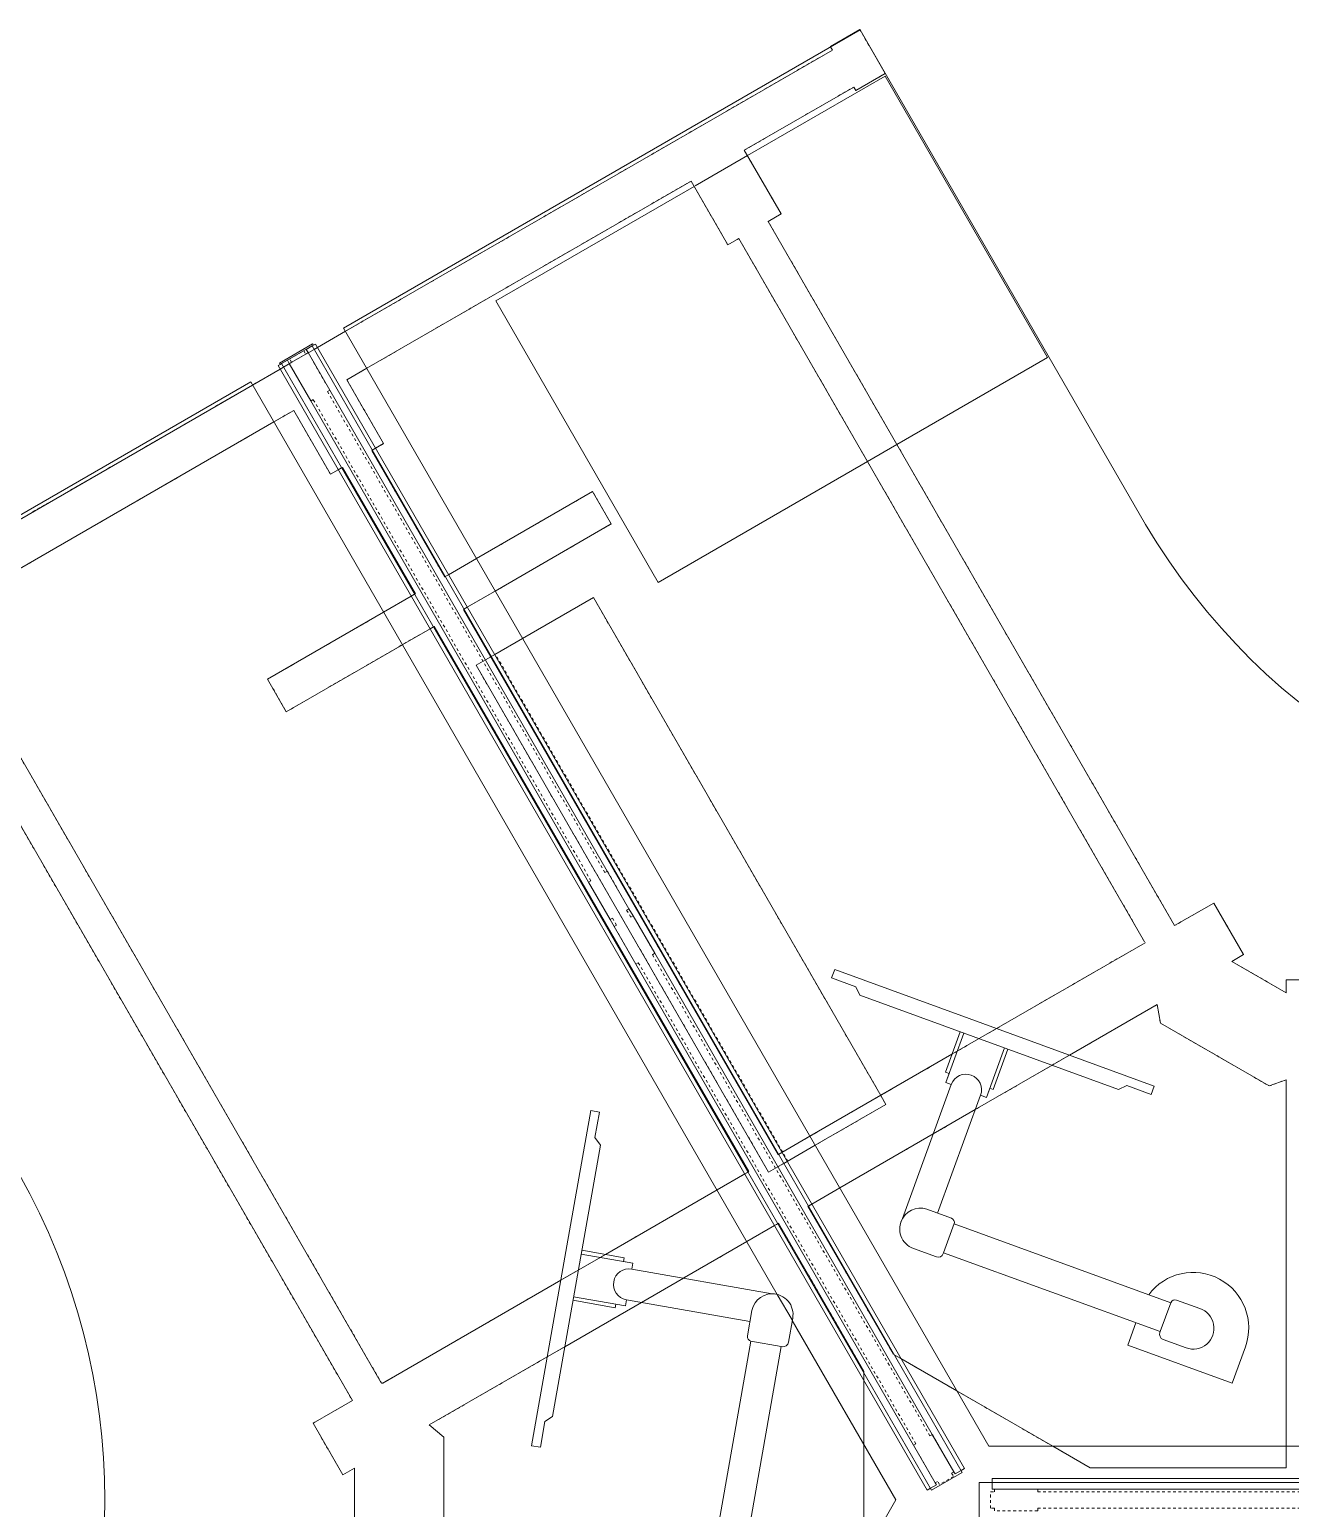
# Model space of a CAD drawing. Header units: inches. Extents: x 6664 to 8129, y 209 to 1287.
# Drawn here: x 7325.4 to 7383.6, y 587.8 to 656.1 of the extents above; entities that cross this region are included whole.
import ezdxf

# ---------------------------------------------------------------- set-up
doc = ezdxf.new("R2010")
doc.units = ezdxf.units.IN
doc.header["$MEASUREMENT"] = 0
doc.linetypes.add('Dash', pattern=[0.25, 0.125, -0.125])
doc.layers.add('I-FURN', color=30, linetype='Continuous', lineweight=9)
doc.layers.add('I-FURN-HDLN', color=30, linetype='Dash', lineweight=9)

# ---------------------------------------------------------------- blocks, each defined once
blk = doc.blocks.new('Hardware-Wire_Management-Teknion-WWEPTDY60-R2011 - 60_-V82-11th FLOOR POWER _ SIGNAL')
at = {"layer": 'I-FURN'}
for p, q in [((13.5, 3.125), (-13.5, 3.125)), ((-13.5, 3.125), (-13.5, 2.756)), ((-13.5, 2.756), (-13.5, 2.631)), ((13.5, 2.756), (13.5, 3.125)), ((13.5, 2.631), (13.5, 2.756)), ((-13.5, 2.613), (-13.5, 2.339)), ((-13.5, 2.316), (-13.5, 2.138)), ((-13.5, 2.138), (-13.5, 0.648)), ((13.5, 2.339), (13.5, 2.631)), ((13.5, 2.138), (13.5, 2.316)), ((13.5, 0.648), (13.5, 2.138)), ((-13.5, 0.648), (-13.5, -3.125)), ((13.5, -3.125), (13.5, 0.648)), ((-13.5, -3.125), (-13.02, -3.125)), ((-13.02, -3.125), (13.5, -3.125))]:
    blk.add_line(p, q, dxfattribs=at)
at = {"layer": 'I-FURN-HDLN'}
for p, q in [((-13.5, 2.756), (-13.5, 3.125)), ((-13.5, 3.125), (13.5, 3.125)), ((-13.5, 2.631), (-13.5, 2.756)), ((13.5, 3.125), (13.5, 2.756)), ((13.5, 2.756), (13.5, 2.631)), ((-13.5, 2.316), (-13.5, 2.631)), ((-13.5, 2.138), (-13.5, 2.316)), ((-13.5, -3.125), (-13.5, 2.138)), ((-13.5, 2.1), (-13.055, 2.1)), ((-13.02, 2.1), (13.5, 2.1)), ((13.5, 2.631), (13.5, 2.316)), ((13.5, 2.316), (13.5, 2.138)), ((13.5, 2.138), (13.5, -3.125)), ((13.5, -3.125), (-13.5, -3.125))]:
    blk.add_line(p, q, dxfattribs=at)
blk = doc.blocks.new('Desk-Worksurface-Teknion-WWWTW3060-R2011 - 30_ x 60_-8020272-11th FLOOR POWER _ SIGNAL')
at = {"layer": 'I-FURN'}
for p, q in [((29.778, 37.814), (5.941, 51.577)), ((5.474, -4.281), (29.778, 37.814)), ((4.794, -5.459), (5.474, -4.281)), ((0, -13.762), (4.78, -5.483)), ((-59.556, -13.762), (0, -13.762))]:
    blk.add_line(p, q, dxfattribs=at)
blk.add_arc((-33.53, 44.312), 30.551, 270.59529, 329.40548, dxfattribs=at)
blk = doc.blocks.new('Hardware-Table_Frame-Teknion-WWSTW_60_Wide-R2011 - 28_ x 60_ x 60_-7617701-11th FLOOR POWER _ SIGNAL')
at = {"layer": 'I-FURN'}
for p, q in [((-4.521, 67.83), (-5.88, 67.045)), ((-3.35, 65.803), (-4.512, 67.814)), ((-5.789, 66.887), (-28.267, 53.91)), ((-5.871, 67.029), (-5.789, 66.887)), ((-4.71, 65.018), (-3.35, 65.802)), ((-9.854, 62.266), (-4.804, 65.181)), ((-4.804, 65.181), (-4.71, 65.018)), ((-8.155, 59.323), (-9.854, 62.266)), ((-27.282, 52.204), (-12.315, 60.845)), ((-12.315, 60.845), (-10.616, 57.902)), ((-8.752, 58.978), (-8.155, 59.323)), ((10.004, 26.492), (-8.752, 58.978)), ((-10.616, 57.902), (-10.111, 58.194)), ((-10.111, 58.194), (8.621, 25.748)), ((-28.267, 53.91), (-29.557, 53.165)), ((-30.096, 52.854), (-30.742, 52.481)), ((-29.711, 53.076), (-30.092, 52.856)), ((-29.557, 53.165), (-29.711, 53.076)), ((-31.277, 52.172), (-32.554, 51.434)), ((-31.123, 52.261), (-31.277, 52.172)), ((-30.743, 52.481), (-31.123, 52.261)), ((-28.2, 51.674), (-27.282, 52.204)), ((-32.554, 51.434), (-55.031, 38.457)), ((-26.501, 48.731), (-28.2, 51.674)), ((-31.569, 49.728), (-30.651, 50.259)), ((-30.651, 50.259), (-28.952, 47.316)), ((-46.519, 41.097), (-31.569, 49.728)), ((-27.027, 48.427), (-26.873, 48.516)), ((-26.873, 48.516), (-26.501, 48.731)), ((-23.68, 42.583), (-27.047, 48.416)), ((-28.952, 47.316), (-28.593, 47.523)), ((-28.593, 47.523), (-28.439, 47.612)), ((-28.406, 47.631), (-25.038, 41.798)), ((-16.859, 46.52), (-22.215, 43.428)), ((-15.994, 45.022), (-16.859, 46.52)), ((-21.35, 41.93), (-15.994, 45.022)), ((-22.215, 43.428), (-23.506, 42.683)), ((-23.506, 42.683), (-23.66, 42.594)), ((-25.225, 41.69), (-26.503, 40.953)), ((-25.071, 41.779), (-25.225, 41.69)), ((-22.641, 41.185), (-21.35, 41.93)), ((-26.503, 40.953), (-31.858, 37.86)), ((-8.291, 15.929), (-22.815, 41.084)), ((-22.795, 41.096), (-22.641, 41.185)), ((-24.36, 40.192), (-24.206, 40.281)), ((-24.173, 40.3), (-9.649, 15.145)), ((-25.615, 39.468), (-24.36, 40.192)), ((-30.993, 36.362), (-25.638, 39.454)), ((-26.609, 5.408), (-45.341, 37.854)), ((-31.858, 37.86), (-30.993, 36.362)), ((-46.7, 37.069), (-27.944, 4.582)), ((11.814, 27.537), (10.004, 26.492)), ((13.189, 25.155), (11.814, 27.537)), ((8.645, 25.707), (1.782, 21.745)), ((12.648, 24.843), (13.189, 25.155)), ((15.16, 23.393), (12.648, 24.843)), ((17.91, 23.995), (15.16, 23.995)), ((15.16, 23.995), (15.16, 23.393)), ((5.155, 20.517), (9.2, 22.853)), ((9.2, 22.853), (9.35, 21.996)), ((9.35, 21.996), (14.372, 19.096)), ((1.782, 21.745), (-0.276, 20.557)), ((-0.276, 20.557), (-6.827, 16.775)), ((4.347, 20.05), (5.155, 20.517)), ((0.805, 18.006), (4.347, 20.05)), ((14.372, 19.096), (15.16, 19.385)), ((15.16, 19.385), (15.16, 2.475)), ((-1.131, 16.888), (0.805, 18.006)), ((-6.827, 16.775), (-8.117, 16.03)), ((-5.452, 14.393), (-1.131, 16.888)), ((-8.117, 16.03), (-8.271, 15.941)), ((-9.837, 15.037), (-11.114, 14.299)), ((-9.683, 15.126), (-9.837, 15.037)), ((-6.742, 13.648), (-5.452, 14.393)), ((-11.114, 14.299), (-16.267, 11.325)), ((-6.896, 13.559), (-6.742, 13.648)), ((-2.975, 6.72), (-6.916, 13.548)), ((-9.739, 11.918), (-8.462, 12.655)), ((-8.462, 12.655), (-8.308, 12.744)), ((-8.274, 12.763), (-4.335, 5.939)), ((-12.619, 10.255), (-9.739, 11.918)), ((-16.267, 11.325), (-18.325, 10.136)), ((-18.325, 10.136), (-26.541, 5.392)), ((-14.598, 9.112), (-12.661, 10.231)), ((-18.139, 7.068), (-14.598, 9.112)), ((-18.948, 6.601), (-18.139, 7.068)), ((-24.394, 3.457), (-18.948, 6.601)), ((-2.626, 6.519), (-2.935, 6.697)), ((-0.046, 5.03), (-2.626, 6.519)), ((-4.335, 5.939), (-4.335, 5.862)), ((-4.335, 5.862), (-4.335, 5.506)), ((-4.335, 5.506), (-4.335, 2.556)), ((4.379, 2.475), (-0.046, 5.03)), ((-27.944, 4.582), (-29.756, 3.537)), ((-29.756, 3.537), (-28.381, 1.155)), ((-23.726, 2.899), (-24.394, 3.457)), ((-23.726, -2.9), (-23.726, 2.899)), ((-4.335, 2.556), (-4.335, -2.556)), ((6.11, 1.475), (4.379, 2.475)), ((15.16, 2.475), (15.16, 1.475)), ((-28.381, 1.155), (-27.841, 1.466)), ((-27.841, 1.466), (-27.841, -1.467)), ((15.16, 1.475), (6.11, 1.475))]:
    blk.add_line(p, q, dxfattribs=at)
at = {"layer": 'I-FURN-HDLN'}
for p, q in [((-4.521, 67.83), (-5.88, 67.045)), ((-3.35, 65.803), (-4.521, 67.83)), ((-5.789, 66.887), (-55.031, 38.457)), ((-5.88, 67.045), (-5.789, 66.887)), ((-4.71, 65.018), (-3.35, 65.803)), ((-9.854, 62.266), (-4.804, 65.181)), ((-4.804, 65.181), (-4.71, 65.018)), ((-8.155, 59.323), (-9.854, 62.266)), ((-28.2, 51.674), (-12.315, 60.845)), ((-12.315, 60.845), (-10.616, 57.902)), ((-8.752, 58.978), (-8.155, 59.323)), ((10.004, 26.492), (-8.752, 58.978)), ((-10.616, 57.902), (-10.111, 58.194)), ((-10.111, 58.194), (8.645, 25.707)), ((-26.501, 48.731), (-28.2, 51.674)), ((-46.519, 41.097), (-30.651, 50.259)), ((-30.651, 50.259), (-28.952, 47.316)), ((-27.047, 48.416), (-26.501, 48.731)), ((-23.68, 42.583), (-27.047, 48.416)), ((-28.952, 47.316), (-28.406, 47.631)), ((-28.406, 47.631), (-25.038, 41.798)), ((-16.859, 46.52), (-23.68, 42.583)), ((-15.994, 45.022), (-16.859, 46.52)), ((-22.815, 41.084), (-15.994, 45.022)), ((-25.038, 41.798), (-31.858, 37.86)), ((-8.291, 15.929), (-22.815, 41.084)), ((-30.993, 36.362), (-24.173, 40.3)), ((-24.173, 40.3), (-9.649, 15.145)), ((-26.585, 5.367), (-45.341, 37.854)), ((-31.858, 37.86), (-30.993, 36.362)), ((-46.7, 37.069), (-27.944, 4.582)), ((11.814, 27.537), (10.004, 26.492)), ((13.189, 25.155), (11.814, 27.537)), ((8.645, 25.707), (-8.291, 15.929)), ((12.648, 24.843), (13.189, 25.155)), ((15.16, 23.393), (12.648, 24.843)), ((15.16, 23.995), (15.16, 23.393)), ((17.91, 23.995), (15.16, 23.995)), ((-6.916, 13.548), (9.2, 22.853)), ((9.2, 22.853), (9.35, 21.996)), ((9.35, 21.996), (14.372, 19.096)), ((14.372, 19.096), (15.16, 19.385)), ((15.16, 19.385), (15.16, 1.475)), ((-9.649, 15.145), (-26.585, 5.367)), ((-2.975, 6.72), (-6.916, 13.548)), ((-24.394, 3.457), (-8.274, 12.763)), ((-8.274, 12.763), (-4.335, 5.939)), ((6.11, 1.475), (-2.975, 6.72)), ((-4.335, 5.939), (-4.335, -5.939)), ((-27.944, 4.582), (-29.756, 3.537)), ((-29.756, 3.537), (-28.381, 1.155)), ((-23.726, 2.899), (-24.394, 3.457)), ((-23.726, -2.9), (-23.726, 2.899)), ((-28.381, 1.155), (-27.841, 1.466)), ((-27.841, 1.466), (-27.841, -1.467)), ((15.16, 1.475), (6.11, 1.475))]:
    blk.add_line(p, q, dxfattribs=at)
blk = doc.blocks.new('Desk-Worksurface-Teknion-WWWTW3060-R2011 - 30_ x 60_-8039176-11th FLOOR POWER _ SIGNAL')
at = {"layer": 'I-FURN'}
for p, q in [((-59.556, 13.762), (-58.587, 13.762)), ((-59.556, -8.992), (-59.556, 13.762)), ((-58.587, 13.762), (0, 13.762)), ((0, 13.762), (29.778, -37.814)), ((-59.556, -13.762), (-59.556, -8.992)), ((-33.212, -13.762), (-59.556, -13.762)), ((5.941, -51.577), (-7.231, -28.763)), ((29.778, -37.814), (5.941, -51.577))]:
    blk.add_line(p, q, dxfattribs=at)
blk.add_arc((-33.53, -44.312), 30.551, 30.59452, 89.40471, dxfattribs=at)
blk = doc.blocks.new('Screen-Division-Teknion-WWCSF_60_Wide-R2011 - 22_ x 60_-8130898-11th FLOOR POWER _ SIGNAL')
at = {"layer": 'I-FURN'}
for p, q in [((-29.95, 0.247), (-29.779, 0.247)), ((-29.95, -0.069), (-29.95, 0.247)), ((-29.779, 0.247), (-27.779, 0.247)), ((-27.779, 0.247), (-2.153, 0.247)), ((-2.153, 0.247), (-0.153, 0.247)), ((-0.153, 0.247), (0.22, 0.247)), ((0.22, 0.247), (2.22, 0.247)), ((2.22, 0.247), (27.848, 0.247)), ((27.848, 0.247), (29.847, 0.247)), ((29.847, 0.247), (29.95, 0.247)), ((29.95, 0.247), (29.95, -0.069)), ((-29.95, -0.139), (-29.95, -0.069)), ((-29.95, -0.247), (-29.95, -0.139)), ((29.95, -0.247), (-29.95, -0.247)), ((29.95, -0.069), (29.95, -0.247))]:
    blk.add_line(p, q, dxfattribs=at)
blk = doc.blocks.new('Hardware-Screen_Frame-Teknion-WWCFM-R2011 - 22_ x 60_-V88-11th FLOOR POWER _ SIGNAL')
at = {"layer": 'I-FURN-HDLN'}
for p, q in [((-29.984, 0.375), (-29.813, 0.375)), ((-29.984, -0.375), (-29.984, 0.375)), ((-29.813, 0.5), (-27.813, 0.5)), ((-29.813, 0.375), (-29.813, 0.5)), ((-27.813, 0.5), (-27.813, 0.375)), ((-27.813, 0.375), (-2.187, 0.375)), ((-2.187, 0.5), (-0.187, 0.5)), ((-2.187, 0.375), (-2.187, 0.5)), ((-0.187, 0.5), (-0.187, 0.375)), ((-0.187, 0.375), (0.186, 0.375)), ((0.186, 0.5), (2.186, 0.5)), ((0.186, 0.375), (0.186, 0.5)), ((2.186, 0.5), (2.186, 0.375)), ((2.186, 0.375), (27.813, 0.375)), ((27.813, 0.5), (29.813, 0.5)), ((27.813, 0.375), (27.813, 0.5)), ((29.813, 0.5), (29.813, 0.375)), ((29.813, 0.375), (29.984, 0.375)), ((29.984, 0.375), (29.984, -0.375)), ((-29.813, -0.375), (-29.984, -0.375)), ((-29.813, -0.5), (-29.813, -0.375)), ((-27.813, -0.5), (-29.813, -0.5)), ((-27.813, -0.375), (-27.813, -0.5)), ((-2.187, -0.375), (-27.813, -0.375)), ((-2.187, -0.5), (-2.187, -0.375)), ((-0.187, -0.5), (-2.187, -0.5)), ((-0.187, -0.375), (-0.187, -0.5)), ((0.186, -0.375), (-0.187, -0.375)), ((0.186, -0.5), (0.186, -0.375)), ((2.186, -0.5), (0.186, -0.5)), ((2.186, -0.375), (2.186, -0.5)), ((27.813, -0.375), (2.186, -0.375)), ((27.813, -0.5), (27.813, -0.375)), ((29.813, -0.5), (27.813, -0.5)), ((29.813, -0.375), (29.813, -0.5)), ((29.984, -0.375), (29.813, -0.375))]:
    blk.add_line(p, q, dxfattribs=at)
blk = doc.blocks.new('Hardware-End_Trim-Teknion-WWCET-R2011 - 22_-V89-11th FLOOR POWER _ SIGNAL')
at = {"layer": 'I-FURN'}
for p, q in [((-0.038, 0.886), (0.038, 0.886)), ((-0.038, -0.886), (-0.038, 0.886)), ((0.038, 0.886), (0.038, 0.815)), ((0.038, 0.815), (0.038, -0.815)), ((0.038, -0.886), (-0.038, -0.886)), ((0.038, -0.815), (0.038, -0.886))]:
    blk.add_line(p, q, dxfattribs=at)
blk = doc.blocks.new('Hardware-Top_Trim-Teknion-WWCTT-R2011 - 60_-7639295-11th FLOOR POWER _ SIGNAL')
at = {"layer": 'I-FURN'}
for p, q in [((-30, -0.815), (-30, 0.815)), ((-30, 0.815), (30, 0.815)), ((30, 0.815), (30, -0.815)), ((30, -0.815), (-30, -0.815))]:
    blk.add_line(p, q, dxfattribs=at)
blk = doc.blocks.new('Screen-Division-Teknion-WWCSF_60_Wide-R2011 - 22_ x 60_-V90-11th FLOOR POWER _ SIGNAL')
at = {"layer": 'I-FURN'}
for p, q in [((-29.95, 0.247), (29.95, 0.247)), ((-29.95, 0.139), (-29.95, 0.247)), ((-29.95, 0.069), (-29.95, 0.139)), ((-29.95, -0.247), (-29.95, 0.069)), ((29.95, 0.247), (29.95, 0.068)), ((29.95, 0.068), (29.95, -0.247)), ((-29.779, -0.247), (-29.95, -0.247)), ((-27.779, -0.247), (-29.779, -0.247)), ((-2.153, -0.247), (-27.779, -0.247)), ((-0.153, -0.247), (-2.153, -0.247)), ((0.22, -0.247), (-0.153, -0.247)), ((2.22, -0.247), (0.22, -0.247)), ((27.848, -0.247), (2.22, -0.247)), ((29.847, -0.247), (27.848, -0.247)), ((29.95, -0.247), (29.847, -0.247))]:
    blk.add_line(p, q, dxfattribs=at)
blk = doc.blocks.new('Screen-Division-Teknion-WWCSF_60_Wide-R2011 - 22_ x 60_-V91-11th FLOOR POWER _ SIGNAL')
at = {"layer": 'I-FURN'}
for p, q in [((-29.95, 0.247), (-29.779, 0.247)), ((-29.95, -0.247), (-29.95, 0.247)), ((-29.779, 0.247), (-29.45, 0.247)), ((-29.45, 0.247), (-27.779, 0.247)), ((-27.779, 0.247), (-2.153, 0.247)), ((-2.153, 0.247), (-0.153, 0.247)), ((-0.153, 0.247), (0.22, 0.247)), ((0.22, 0.247), (2.22, 0.247)), ((2.22, 0.247), (27.848, 0.247)), ((27.848, 0.247), (29.847, 0.247)), ((29.847, 0.247), (29.95, 0.247)), ((29.95, 0.247), (29.95, -0.069)), ((29.95, -0.247), (-29.95, -0.247)), ((29.95, -0.069), (29.95, -0.247))]:
    blk.add_line(p, q, dxfattribs=at)
blk = doc.blocks.new('Hardware-Screen_Frame-Teknion-WWCFM-R2011 - 22_ x 60_-V92-11th FLOOR POWER _ SIGNAL')
at = {"layer": 'I-FURN-HDLN'}
for p, q in [((-29.984, 0.375), (-29.813, 0.375)), ((-29.984, -0.375), (-29.984, 0.375)), ((-29.813, 0.5), (-29.484, 0.5)), ((-29.813, 0.375), (-29.813, 0.5)), ((-29.484, 0.5), (-27.813, 0.5)), ((-27.813, 0.5), (-27.813, 0.375)), ((-27.813, 0.375), (-2.187, 0.375)), ((-2.187, 0.5), (-0.187, 0.5)), ((-2.187, 0.375), (-2.187, 0.5)), ((-0.187, 0.5), (-0.187, 0.375)), ((-0.187, 0.375), (0.186, 0.375)), ((0.186, 0.5), (2.186, 0.5)), ((0.186, 0.375), (0.186, 0.5)), ((2.186, 0.5), (2.186, 0.375)), ((2.186, 0.375), (27.813, 0.375)), ((27.813, 0.5), (29.813, 0.5)), ((27.813, 0.375), (27.813, 0.5)), ((29.813, 0.5), (29.813, 0.375)), ((29.813, 0.375), (29.984, 0.375)), ((29.984, 0.375), (29.984, -0.375)), ((-29.813, -0.375), (-29.984, -0.375)), ((-29.813, -0.5), (-29.813, -0.375)), ((-29.484, -0.5), (-29.813, -0.5)), ((-27.813, -0.5), (-29.484, -0.5)), ((-27.813, -0.375), (-27.813, -0.5)), ((-2.187, -0.375), (-27.813, -0.375)), ((-2.187, -0.5), (-2.187, -0.375)), ((-0.187, -0.5), (-2.187, -0.5)), ((-0.187, -0.375), (-0.187, -0.5)), ((0.186, -0.375), (-0.187, -0.375)), ((0.186, -0.5), (0.186, -0.375)), ((2.186, -0.5), (0.186, -0.5)), ((2.186, -0.375), (2.186, -0.5)), ((27.813, -0.375), (2.186, -0.375)), ((27.813, -0.5), (27.813, -0.375)), ((29.813, -0.5), (27.813, -0.5)), ((29.813, -0.375), (29.813, -0.5)), ((29.984, -0.375), (29.813, -0.375))]:
    blk.add_line(p, q, dxfattribs=at)
blk = doc.blocks.new('Hardware-Top_Trim-Teknion-WWCTT-R2011 - 60_-V93-11th FLOOR POWER _ SIGNAL')
at = {"layer": 'I-FURN'}
for p, q in [((-30, -0.815), (-30, 0.815)), ((-30, 0.815), (30, 0.815)), ((30, 0.815), (30, -0.815)), ((30, -0.815), (-30, -0.815))]:
    blk.add_line(p, q, dxfattribs=at)
blk = doc.blocks.new('Steelcase - Elective Elements - Plinth Base - Pedestal - Mobile - Wood Top-V132-11th FLOOR POWER _ SIGNAL')
at = {"layer": 'I-FURN'}
for p, q in [((1.881, 3.405), (0.987, -3.875)), ((16.769, 1.577), (1.881, 3.405)), ((15.791, -6.388), (16.769, 1.577)), ((0.987, -3.875), (0.647, -6.647)), ((0.641, -6.696), (-0.647, -17.19)), ((15.6, -7.945), (15.791, -6.388)), ((14.241, -19.018), (15.6, -7.945)), ((-0.647, -17.19), (14.241, -19.018))]:
    blk.add_line(p, q, dxfattribs=at)
blk = doc.blocks.new('Steelcase - Worktool - Computer Support - CF Series - Flat Monitor Arm - Light Duty Monitor - 5lb-8455612-11th FLOOR POWER _ SIGNAL')
at = {"layer": 'I-FURN'}
for p, q in [((-2.556, 1.757), (-2.556, -0.015)), ((2.57, 1.757), (-2.556, 1.757)), ((2.57, 0.666), (2.57, 1.757)), ((1.128, 0.959), (0, 0.959)), ((1.378, 0.666), (1.378, 0.709)), ((12.019, 0.709), (12.019, 0.666)), ((13.397, 0.959), (12.269, 0.959)), ((1.378, 0.666), (1.378, -0.755)), ((12.019, 0.666), (1.378, 0.666)), ((12.019, 0.666), (12.019, -0.764)), ((14.34, -6.742), (14.34, -0.174)), ((0.029, -0.958), (1.172, -0.958)), ((1.378, -0.754), (12.019, -0.754)), ((12.226, -0.958), (13.427, -0.958)), ((12.903, -0.958), (12.903, -6.742)), ((12.903, -6.742), (12.611, -6.742)), ((12.611, -6.742), (12.611, -7.192)), ((12.903, -6.742), (12.611, -6.742)), ((12.611, -6.742), (12.611, -9.172)), ((14.611, -6.742), (14.34, -6.742)), ((14.611, -6.742), (14.34, -6.742)), ((14.611, -7.192), (14.611, -6.742)), ((14.611, -9.172), (14.611, -6.742)), ((12.451, -7.192), (12.451, -9.172)), ((12.611, -7.192), (12.451, -7.192)), ((14.792, -7.192), (14.611, -7.192)), ((14.792, -9.172), (14.792, -7.192)), ((6.713, -9.478), (5.512, -9.478)), ((5.512, -9.478), (5.512, -9.887)), ((7.01, -9.172), (6.713, -9.478)), ((7.01, -9.172), (19.718, -9.172)), ((19.718, -9.172), (20.015, -9.478)), ((20.015, -9.478), (21.209, -9.478)), ((21.209, -9.478), (21.209, -9.887)), ((14.611, -9.887), (5.512, -9.887)), ((21.209, -9.887), (14.611, -9.887))]:
    blk.add_line(p, q, dxfattribs=at)
for centre, radius, start, end in [((0, 0), 0.959, 90, 271.76251), ((1.128, 0.709), 0.25, 360, 90), ((12.269, 0.709), 0.25, 90, 180), ((13.397, 0), 0.959, 349.52079, 90), ((0.007, -0.015), 2.563, 180, 343.22248), ((13.397, 0), 0.959, 271.76251, 360), ((1.172, -0.752), 0.207, 270, 359.28492), ((12.226, -0.752), 0.207, 180.71508, 270), ((13.621, -6.751), 0.719, 180, 359.99982)]:
    blk.add_arc(centre, radius, start, end, dxfattribs=at)
blk = doc.blocks.new('Steelcase - Worktool - Computer Support - CF Series - Flat Monitor Arm - Light Duty Monitor - 5lb-8462103-11th FLOOR POWER _ SIGNAL')
at = {"layer": 'I-FURN'}
for p, q in [((5.512, 9.478), (5.512, 9.887)), ((14.611, 9.887), (5.512, 9.887)), ((21.209, 9.887), (14.611, 9.887)), ((21.209, 9.478), (21.209, 9.887)), ((6.713, 9.478), (5.512, 9.478)), ((7.01, 9.172), (6.713, 9.478)), ((7.01, 9.172), (19.718, 9.172)), ((12.451, 7.192), (12.451, 9.172)), ((12.611, 6.742), (12.611, 9.172)), ((14.611, 9.172), (14.611, 6.742)), ((14.792, 9.172), (14.792, 7.192)), ((19.718, 9.172), (20.015, 9.478)), ((20.015, 9.478), (21.209, 9.478)), ((12.611, 7.192), (12.451, 7.192)), ((12.611, 6.742), (12.611, 7.192)), ((14.611, 7.192), (14.611, 6.742)), ((14.792, 7.192), (14.611, 7.192)), ((12.903, 6.742), (12.611, 6.742)), ((12.903, 6.742), (12.611, 6.742)), ((12.903, 0.958), (12.903, 6.742)), ((14.34, 6.742), (14.34, 0.174)), ((14.611, 6.742), (14.34, 6.742)), ((14.611, 6.742), (14.34, 6.742)), ((0.029, 0.958), (1.172, 0.958)), ((1.378, -0.666), (1.378, 0.755)), ((1.378, 0.754), (12.019, 0.754)), ((12.019, -0.666), (12.019, 0.764)), ((12.226, 0.958), (13.427, 0.958)), ((-2.556, -1.757), (-2.556, 0.015)), ((1.378, -0.666), (1.378, -0.709)), ((12.019, -0.666), (1.378, -0.666)), ((2.57, -0.666), (2.57, -1.757)), ((12.019, -0.709), (12.019, -0.666)), ((1.128, -0.959), (0, -0.959)), ((13.397, -0.959), (12.269, -0.959)), ((2.57, -1.757), (-2.556, -1.757))]:
    blk.add_line(p, q, dxfattribs=at)
for centre, radius, start, end in [((13.621, 6.751), 0.719, 0.00018, 180), ((0.007, 0.015), 2.563, 16.77752, 180), ((0, 0), 0.959, 88.23749, 270), ((1.172, 0.752), 0.207, 0.71508, 90), ((12.226, 0.752), 0.207, 90, 179.28492), ((13.397, 0), 0.959, 0, 88.23749), ((13.397, 0), 0.959, 270, 10.47921), ((1.128, -0.709), 0.25, 270, 0), ((12.269, -0.709), 0.25, 180, 270)]:
    blk.add_arc(centre, radius, start, end, dxfattribs=at)

msp = doc.modelspace()

# ---------------------------------------------------------------- block references
at = {"layer": 'I-FURN'}
msp.add_blockref('Hardware-Table_Frame-Teknion-WWSTW_60_Wide-R2011 - 28_ x 60_ x 60_-7617701-11th FLOOR POWER _ SIGNAL', (7368.255, 588.239), dxfattribs=at)
for name, p, rotation in [('Desk-Worksurface-Teknion-WWWTW3060-R2011 - 30_ x 60_-8039176-11th FLOOR POWER _ SIGNAL', (7369.684, 604.477), 180.0000029575587), ('Steelcase - Elective Elements - Plinth Base - Pedestal - Mobile - Wood Top-V132-11th FLOOR POWER _ SIGNAL', (7361.044, 653.379), 306.9998997829915), ('Desk-Worksurface-Teknion-WWWTW3060-R2011 - 30_ x 60_-8020272-11th FLOOR POWER _ SIGNAL', (7353.478, 595.121), 59.99999693455857), ('Hardware-End_Trim-Teknion-WWCET-R2011 - 22_-V89-11th FLOOR POWER _ SIGNAL', (7337.728, 641.098), 300.0000000000003), ('Hardware-Top_Trim-Teknion-WWCTT-R2011 - 60_-7639295-11th FLOOR POWER _ SIGNAL', (7352.747, 615.085), 299.9999437193612), ('Hardware-Screen_Frame-Teknion-WWCFM-R2011 - 22_ x 60_-V88-11th FLOOR POWER _ SIGNAL', (7352.739, 615.098), 300.0000000000001), ('Screen-Division-Teknion-WWCSF_60_Wide-R2011 - 22_ x 60_-V90-11th FLOOR POWER _ SIGNAL', (7353.368, 615.501), 300.0000000000003), ('Screen-Division-Teknion-WWCSF_60_Wide-R2011 - 22_ x 60_-8130898-11th FLOOR POWER _ SIGNAL', (7352.075, 614.755), 300.0000000000003), ('Hardware-Wire_Management-Teknion-WWEPTDY60-R2011 - 60_-V82-11th FLOOR POWER _ SIGNAL', (7355.48, 616.614), 119.9999999999996), ('Steelcase - Worktool - Computer Support - CF Series - Flat Monitor Arm - Light Duty Monitor - 5lb-8455612-11th FLOOR POWER _ SIGNAL', (7379.12, 596.157), 159.9998874387205), ('Steelcase - Worktool - Computer Support - CF Series - Flat Monitor Arm - Light Duty Monitor - 5lb-8462103-11th FLOOR POWER _ SIGNAL', (7357.364, 583.596), 80.00000000000239), ('Steelcase - Worktool - Computer Support - CF Series - Flat Monitor Arm - Light Duty Monitor - 5lb-8455612-11th FLOOR POWER _ SIGNAL', (7371.09, 575.671), 39.99999999999741), ('Hardware-Top_Trim-Teknion-WWCTT-R2011 - 60_-V93-11th FLOOR POWER _ SIGNAL', (7399.239, 588.232), 180), ('Screen-Division-Teknion-WWCSF_60_Wide-R2011 - 22_ x 60_-V91-11th FLOOR POWER _ SIGNAL', (7399.789, 588.979), 180), ('Hardware-Screen_Frame-Teknion-WWCFM-R2011 - 22_ x 60_-V92-11th FLOOR POWER _ SIGNAL', (7399.754, 588.232), 180)]:
    msp.add_blockref(name, p, dxfattribs=dict(at, rotation=rotation))

doc.saveas('drawing.dxf')
